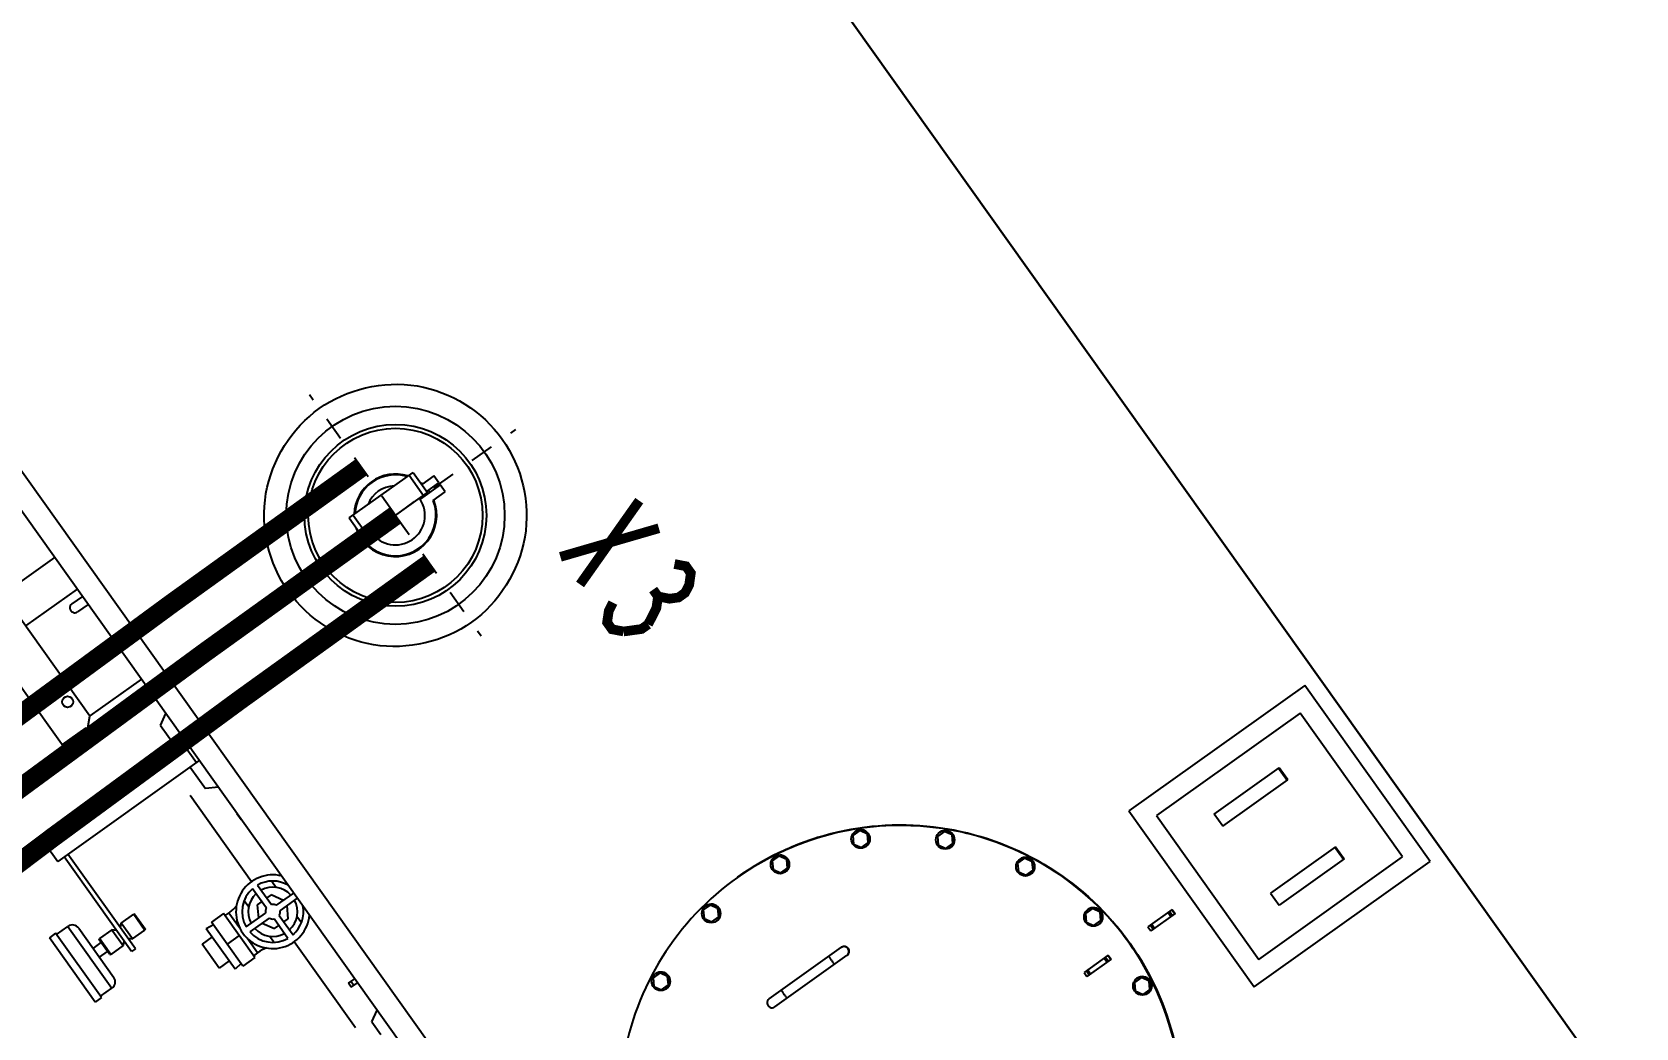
# Model space of a CAD drawing. Header units: feet. Extents: x 2321988 to 2329858, y 6722724 to 6730499.
# Drawn here: x 2326090.77 to 2326097.56, y 6726888.33 to 6726892.55 of the extents above; entities that cross this region are included whole.
import ezdxf

# ---------------------------------------------------------------- set-up
doc = ezdxf.new("R2010")
doc.units = ezdxf.units.FT
doc.header["$MEASUREMENT"] = 0
doc.header["$PDSIZE"] = 5
doc.linetypes.add('Midpoint Site Plan$0$CENTER', pattern=[2, 1.25, -0.25, 0.25, -0.25])
doc.layers.add('BESS Dimensions', color=3, linetype='Continuous')
doc.layers.add('C-BESS-EQUIPMENT', color=255, linetype='Continuous')
doc.styles.add('TG_DIMS', font='arial.ttf')
doc.dimstyles.new('TG-PROPOSED-ANNO', dxfattribs={"dimtxt": 0.1, "dimasz": 0.1, "dimexe": 0.05, "dimexo": 0.05, "dimgap": 0.02, "dimtad": 0, "dimtih": 1, "dimtoh": 1, "dimdsep": 46, "dimtxsty": 'TG_DIMS', "dimcen": 0, "dimclrd": 256, "dimclre": 256, "dimclrt": 256, "dimaunit": 1, "dimadec": 6, "dimazin": 2, "dimtfac": 1, "dimtofl": 0, "dimtmove": 1, "dimatfit": 3, "dimfxl": 1, "dimtolj": 1, "dimtzin": 0, "dimarcsym": 0})

# ---------------------------------------------------------------- blocks, each defined once
blk = doc.blocks.new('Midpoint Site Plan$0$A$Cc1a3344c')
at = {"linetype": 'Continuous'}
for p, q in [((2522, 0), (-760.5, 0)), ((2139.5, -20.9), (1860.5, -20.9)), ((1860.5, -20.9), (1860.5, -300)), ((2139.5, -21.1), (1860.5, -21.1)), ((2139.5, -300), (2139.5, -20.9)), ((2114, -46.6), (1886, -46.6)), ((1886, -46.6), (1886, -274.7)), ((2114, -46.7), (1886, -46.7)), ((2114, -274.7), (2114, -46.6)), ((1947, -109.7), (1928, -109.7)), ((1928, -212.8), (1928, -109.7)), ((1947, -110.8), (1928, -110.8)), ((1947, -212.8), (1947, -109.7)), ((2053, -109.7), (2072.1, -109.7)), ((2053, -109.7), (2053, -212.8)), ((2053, -110.8), (2072.1, -110.8)), ((2072.1, -109.7), (2072.1, -212.8)), ((1947, -212.8), (1928, -212.8)), ((2053, -212.8), (2072.1, -212.8)), ((1886, -274.7), (2114, -274.7)), ((1860.5, -300), (2139.5, -300)), ((1996.8, -328.4), (2003.2, -328.4)), ((1996.8, -328.4), (1996.8, -366.9)), ((1996.8, -328.5), (2003.2, -328.5)), ((1996.8, -328.9), (2003.2, -328.9)), ((1996.8, -329), (2003.2, -329)), ((2003.2, -328.4), (2003.2, -366.9)), ((1996.8, -332.9), (2003.2, -332.9)), ((1996.8, -335), (2003.2, -335)), ((1996.8, -361), (2003.2, -361)), ((1996.8, -363.1), (2003.2, -363.1)), ((1996.8, -366.9), (2003.2, -366.9)), ((1945.4, -406.1), (1935.9, -411.6)), ((1945.4, -406.2), (1935.9, -411.7)), ((1935.9, -411.6), (1935.9, -422.7)), ((1954.9, -411.6), (1945.4, -406.1)), ((1945.4, -406.1), (1945.4, -406.2)), ((1954.9, -411.7), (1945.4, -406.2)), ((1954.9, -422.7), (1954.9, -411.6)), ((2054.6, -406.1), (2045.1, -411.6)), ((2054.6, -406.2), (2045.1, -411.7)), ((2045.1, -411.6), (2045.1, -422.7)), ((2064.1, -411.6), (2054.6, -406.1)), ((2054.6, -406.1), (2054.6, -406.2)), ((2064.1, -411.7), (2054.6, -406.2)), ((2064.1, -422.7), (2064.1, -411.6)), ((1935.9, -422.7), (1945.4, -428.2)), ((1945.4, -428.2), (1954.9, -422.7)), ((1996.8, -429.8), (2003.2, -429.8)), ((1996.8, -429.8), (2003.2, -429.8)), ((1996.8, -429.8), (1996.8, -468.3)), ((1996.8, -430.3), (2003.2, -430.3)), ((1996.8, -430.3), (2003.2, -430.3)), ((1996.8, -434.3), (2003.2, -434.3)), ((2003.2, -429.8), (2003.2, -468.3)), ((2045.1, -422.7), (2054.6, -428.2)), ((2054.6, -428.2), (2064.1, -422.7)), ((1841.6, -439.8), (1832.1, -445.3)), ((1841.6, -440), (1832.1, -445.4)), ((1832.1, -445.3), (1832.1, -456.4)), ((1851.1, -445.3), (1841.6, -439.8)), ((1841.6, -439.8), (1841.6, -440)), ((1851.1, -445.4), (1841.6, -440)), ((1851.1, -456.4), (1851.1, -445.3)), ((1996.8, -436.4), (2003.2, -436.4)), ((1832.1, -456.4), (1841.6, -461.9)), ((1841.6, -461.9), (1851.1, -456.4)), ((1996.8, -462.4), (2003.2, -462.4)), ((1996.8, -464.5), (2003.2, -464.5)), ((1996.8, -468.3), (2003.2, -468.3)), ((1753.2, -504), (1743.7, -509.5)), ((1753.2, -504.1), (1743.7, -509.6)), ((1743.7, -509.5), (1743.7, -520.6)), ((1762.7, -509.5), (1753.2, -504)), ((1753.2, -504), (1753.2, -504.1)), ((1762.7, -509.6), (1753.2, -504.1)), ((1762.7, -520.6), (1762.7, -509.5)), ((1743.7, -520.6), (1753.2, -526.1)), ((1753.2, -526.1), (1762.7, -520.6)), ((1689, -592.3), (1679.5, -597.8)), ((1689, -592.5), (1679.5, -597.9)), ((1679.5, -597.8), (1679.5, -608.9)), ((1698.5, -597.8), (1689, -592.3)), ((1689, -592.3), (1689, -592.5)), ((1698.5, -597.9), (1689, -592.5)), ((1698.5, -608.9), (1698.5, -597.8)), ((1679.5, -608.9), (1689, -614.4)), ((1689, -614.4), (1698.5, -608.9)), ((1655.3, -696.1), (1645.8, -701.6)), ((1655.3, -696.3), (1645.8, -701.8)), ((1645.8, -701.6), (1645.8, -712.7)), ((1664.8, -701.6), (1655.3, -696.1)), ((1655.3, -696.1), (1655.3, -696.3)), ((1664.8, -701.8), (1655.3, -696.3)), ((1664.8, -712.7), (1664.8, -701.6)), ((1645.8, -712.7), (1655.3, -718.2)), ((1655.3, -718.2), (1664.8, -712.7)), ((1788.6, -819.2), (1788.6, -704.5)), ((1801.3, -819.2), (1801.3, -704.5)), ((1637, -761.2), (1637, -761.5)), ((1637, -761.2), (1637, -761.5)), ((998.4, -780.2), (987.3, -780.2)), ((987.3, -780.2), (987.3, -799.2)), ((998.4, -799.2), (998.4, -780.2)), ((1012.7, -780.2), (1001.6, -780.2)), ((1001.6, -780.2), (1001.6, -811.9)), ((1012.7, -799.3), (1012.7, -780.2)), ((968, -799.2), (1000, -799.2)), ((968, -900.8), (968, -799.2)), ((968, -805.5), (1000, -805.5)), ((1000, -900.8), (1000, -799.2)), ((1655.3, -805.3), (1645.8, -810.8)), ((1655.3, -805.5), (1645.8, -811)), ((1664.8, -810.8), (1655.3, -805.3)), ((1655.3, -805.3), (1655.3, -805.5)), ((1664.8, -811), (1655.3, -805.5)), ((1645.8, -810.8), (1645.8, -821.9)), ((1645.8, -821.9), (1655.3, -827.4)), ((1655.3, -827.4), (1664.8, -821.9)), ((1664.8, -821.9), (1664.8, -810.8)), ((968, -894.4), (1000, -894.4)), ((968, -900.8), (1000, -900.8)), ((1689, -909.1), (1679.5, -914.6)), ((1689, -909.3), (1679.5, -914.8)), ((1698.5, -914.6), (1689, -909.1)), ((1689, -909.1), (1689, -909.3)), ((1698.5, -914.8), (1689, -909.3)), ((1679.5, -914.6), (1679.5, -925.7)), ((1679.5, -925.7), (1689, -931.2)), ((1689, -931.2), (1698.5, -925.7)), ((1698.5, -925.7), (1698.5, -914.6)), ((2359.7, -1210.2), (-1958.5, -1210.2)), ((2367.9, -1240), (-1958.5, -1240)), ((789, -1240), (789, -1321.8)), ((839, -1240), (839, -1321.8)), ((850.7, -1240), (850.7, -1256.6)), ((863.4, -1240), (863.4, -1256.6)), ((932, -1240), (932, -1321.8)), ((982, -1240), (982, -1321.8)), ((1045, -1254.5), (1036.6, -1240)), ((1079.1, -1240), (1079.1, -1464.5)), ((1110.9, -1240), (1110.9, -1464.5)), ((1153.4, -1240), (1145, -1254.5)), ((1195.2, -1240), (1195.2, -1240.5)), ((1204.8, -1240.5), (1195.2, -1240.5)), ((1204.8, -1240), (1204.8, -1240.5)), ((1321, -1267.3), (1321, -1240)), ((1329, -1240), (1329, -1267.3)), ((1456.8, -1250.1), (1456.8, -1240)), ((1463.2, -1250.1), (1463.2, -1240)), ((1515, -1254.5), (1506.6, -1240)), ((1045, -1254.5), (1079.1, -1254.5)), ((1079.1, -1244.5), (1110.9, -1244.5)), ((1110.9, -1254.5), (1145, -1254.5)), ((1292, -1254.2), (1301.9, -1254.2)), ((1321, -1256.3), (1306, -1265)), ((1344, -1265), (1329, -1256.3)), ((1358, -1254.2), (1348.1, -1254.2)), ((1463.2, -1246.2), (1456.8, -1246.2)), ((1463.2, -1250.1), (1456.8, -1250.1)), ((1515, -1254.5), (1535, -1254.5)), ((1277.4, -1276), (1140.8, -1276)), ((1285.6, -1272), (1316.4, -1272)), ((1316.4, -1280), (1285.6, -1280)), ((1306, -1265), (1306, -1272)), ((1306, -1280), (1306, -1287)), ((1333.6, -1272), (1364.4, -1272)), ((1364.4, -1280), (1333.6, -1280)), ((1344, -1272), (1344, -1265)), ((1344, -1287), (1344, -1280)), ((1509.2, -1276), (1372.6, -1276)), ((1292, -1297.7), (1301.9, -1297.7)), ((1306, -1287), (1321, -1295.7)), ((1321, -1315.4), (1321, -1284.6)), ((1329, -1284.6), (1329, -1315.4)), ((1329, -1295.7), (1344, -1287)), ((1358, -1297.7), (1348.1, -1297.7)), ((982.2, -1321.8), (632.8, -1321.8)), ((995, -1334.5), (982.2, -1321.8)), ((1293.2, -1322.8), (1316.5, -1322.8)), ((1293.2, -1322.8), (1293.2, -1329.2)), ((1356.8, -1322.8), (1333.5, -1322.8)), ((1356.8, -1322.8), (1356.8, -1329.2)), ((995, -1334.5), (991.8, -1334.5)), ((991.8, -1372.6), (991.8, -1334.5)), ((995, -1372.6), (995, -1334.5)), ((1359.9, -1329.2), (1290.1, -1329.2)), ((1290.1, -1329.2), (1290.1, -1348.2)), ((1325, -1329.2), (1325, -1348.2)), ((1359.9, -1329.2), (1359.9, -1348.2)), ((995, -1363.9), (991.8, -1363.9)), ((1359.9, -1348.2), (1290.1, -1348.2)), ((1294.2, -1348.2), (1292.9, -1358.8)), ((1357.1, -1358.8), (1292.9, -1358.8)), ((1306, -1358.8), (1306, -1374.7)), ((1344, -1358.8), (1344, -1374.7)), ((1355.8, -1348.2), (1357.1, -1358.8)), ((1014, -1372.6), (626.9, -1372.6)), ((1014, -1475.9), (1014, -1372.6)), ((1344, -1374.7), (1306, -1374.7)), ((1224.4, -1423.2), (1223.4, -1424.2)), ((1223.4, -1424.2), (1248.4, -1424.2)), ((1223.4, -1444), (1223.4, -1424.2)), ((1224.4, -1423.2), (1247.4, -1423.2)), ((1247.4, -1423.2), (1248.4, -1424.2)), ((1248.4, -1444), (1248.4, -1424.2)), ((1260.9, -1448.2), (1110.9, -1448.2)), ((1248.4, -1444), (1223.4, -1444)), ((1227.6, -1448.2), (1223.4, -1444)), ((1244.1, -1448.2), (1248.4, -1444)), ((1260.9, -1448.2), (1260.9, -1454.5)), ((1079.1, -1464.5), (1110.9, -1464.5)), ((1260.9, -1454.5), (1110.9, -1454.5)), ((1227.6, -1454.5), (1223.4, -1458.8)), ((1223.4, -1458.8), (1248.4, -1458.8)), ((1223.4, -1458.8), (1223.4, -1478.5)), ((1244.1, -1454.5), (1248.4, -1458.8)), ((1248.4, -1458.8), (1248.4, -1478.5)), ((1248.4, -1478.5), (1223.4, -1478.5)), ((1224.4, -1479.5), (1223.4, -1478.5)), ((1247.4, -1479.5), (1224.4, -1479.5)), ((1228.9, -1492.5), (1228.9, -1479.5)), ((1242.9, -1492.5), (1242.9, -1479.5)), ((1247.4, -1479.5), (1248.4, -1478.5)), ((1186.9, -1502.5), (1284.9, -1502.5)), ((1186.9, -1520.5), (1186.9, -1502.5)), ((1196.9, -1492.5), (1274.9, -1492.5)), ((1284.9, -1520.5), (1284.9, -1502.5)), ((1286.9, -1520.5), (1184.9, -1520.5)), ((1184.9, -1520.5), (1184.9, -1530.5)), ((1286.9, -1530.5), (1184.9, -1530.5)), ((1286.9, -1520.5), (1286.9, -1530.5))]:
    blk.add_line(p, q, dxfattribs=at)
at = {"linetype": 'Midpoint Site Plan$0$CENTER'}
for q in [(1000, -659), (809, -850), (1191, -850), (1000, -1041)]:
    blk.add_line((1000, -850), q, dxfattribs=at)
at = {"linetype": 'Continuous', "const_width": 12.5}
for points in [[(1167.3, -582.6), (1211, -707.6)], [(1167.3, -707.6), (1211, -582.6)], [(1260.3, -593), (1271.2, -582.6), (1282.1, -582.6), (1293.1, -593), (1298.5, -603.4), (1298.5, -613.8), (1293.1, -624.2), (1282.1, -634.6), (1293.1, -645.1), (1304, -665.9)], [(1271.2, -634.6), (1282.1, -634.6)], [(1304, -665.9), (1304, -676.3), (1293.1, -697.1)], [(1293.1, -697.1), (1282.1, -707.6), (1271.2, -707.6), (1260.3, -697.1), (1254.8, -686.7)]]:
    blk.add_lwpolyline(points, dxfattribs=at)
at = {"linetype": 'Continuous'}
for centre, radius in [((1945.4, -417), 12), ((2054.6, -417), 12), ((1841.6, -450.8), 12), ((1753.2, -515), 12), ((1689, -603.3), 12), ((1655.3, -707.1), 12), ((1000, -850), 141), ((1000, -850), 117.5), ((1000, -850), 112.5), ((1655.3, -816.3), 12), ((1689, -920.1), 12), ((950.5, -1334.5), 7.14)]:
    blk.add_circle(centre, radius, dxfattribs=at)
for centre, radius, start, end in [((1945.4, -417), 12, 0.0043, 179.9957), ((2054.6, -417), 12, 0.0043, 179.9957), ((1841.6, -450.7), 12, 0.0043, 179.9957), ((1753.2, -514.9), 12, 0.0043, 179.9957), ((1689, -603.2), 12, 0.0043, 179.9957), ((1655.3, -707.1), 12, 0.0043, 179.9957), ((1795, -704.5), 6.35, 0.0051, 179.9949), ((1795, -704.9), 6.35, 0.0051, 176.0832), ((1795, -704.9), 6.34, 176.0814, 179.9981), ((1000, -850), 53.3, 127.2357, 232.7643), ((1000, -850), 53.3, 103.9308, 107.0191), ((1000, -850), 53.3, 252.9809, 76.0574), ((1000, -850), 52.3, 256.3287, 75.9412), ((1000, -850), 53.3, 88.2886, 91.7114), ((1655.3, -816.2), 12, 0.0043, 179.9957), ((1000, -850), 52.3, 127.7396, 232.2604), ((1000, -850), 38.1, 87.5895, 90), ((1000, -850), 38.1, 270, 87.6116), ((1795, -819.2), 6.35, 180, 0), ((1000, -850), 38.1, 147.1436, 212.8564), ((1689, -920.1), 12, 0.0043, 179.9957), ((1325, -1276), 47.6, 130.8767, 49.1233), ((1325, -1276), 39.6, 114.694, 174.2063), ((1242.5, -1229.1), 50.8, 344.4974, 347.5884), ((1325, -1276), 39.6, 5.7937, 65.306), ((1407.5, -1229.1), 50.8, 192.4116, 195.5026), ((857, -1256.6), 6.35, 180, 0), ((1325, -1276), 31.8, 97.268, 172.7403), ((1325, -1276), 31.8, 7.2597, 82.732), ((1325, -1276), 39.6, 185.7937, 264.2063), ((1325, -1276), 31.8, 187.2597, 262.732), ((1325, -1276), 9.5, 114.9011, 155.0989), ((1325, -1276), 9.5, 204.9011, 245.0989), ((1325, -1276), 9.5, 24.9011, 65.0989), ((1325, -1276), 39.6, 275.7937, 354.2063), ((1325, -1276), 31.8, 277.268, 352.7403), ((1325, -1276), 9.5, 294.9011, 335.0989), ((1242.5, -1322.8), 50.8, 0, 15.5026), ((1407.5, -1322.8), 50.8, 164.4974, 180), ((1196.9, -1502.5), 10, 90, 180), ((1274.9, -1502.5), 10, 0, 90)]:
    blk.add_arc(centre, radius, start, end, dxfattribs=at)
for points, knots in [([(1637, -761.2), (1637, -714), (1655.9, -618.5), (1736.6, -497.9), (1857.5, -417.1), (2000, -388.8), (2142.5, -417.1), (2263.4, -497.9), (2344.1, -618.5), (2363, -714), (2363, -761.2)], [0, 0, 0, 0, 0.124991, 0.249988, 0.374991, 0.5, 0.625009, 0.750012, 0.875009, 1, 1, 1, 1]), ([(2363, -761.2), (2363, -714), (2344, -618.6), (2263.2, -498.1), (2142.4, -417.4), (2000, -389.1), (1857.6, -417.4), (1736.8, -498.1), (1656, -618.6), (1637, -714), (1637, -761.2)], [0, 0, 0, 0, 0.124991, 0.249988, 0.374991, 0.5, 0.625009, 0.750012, 0.875009, 1, 1, 1, 1]), ([(2363, -761.6), (2363, -714.4), (2344.1, -619), (2263.4, -498.4), (2142.5, -417.6), (2000, -389.3), (1857.5, -417.6), (1736.6, -498.4), (1655.9, -619), (1637, -714.4), (1637, -761.6)], [0, 0, 0, 0, 0.124991, 0.249988, 0.374991, 0.5, 0.625009, 0.750012, 0.875009, 1, 1, 1, 1]), ([(1640.7, -709.8), (1646.8, -667.3), (1674.6, -583.7), (1757.2, -481.3), (1870.4, -414.1), (2000, -390.7), (2129.6, -414.1), (2242.8, -481.3), (2325.4, -583.7), (2353.2, -667.3), (2359.3, -709.8)], [0, 0, 0, 0, 0.124992, 0.249988, 0.374992, 0.5, 0.625008, 0.750012, 0.875008, 1, 1, 1, 1]), ([(830.5, -850.1), (830.5, -806.9), (867.2, -716.8), (1000, -662.5), (1132.8, -716.8), (1169.5, -806.9), (1169.5, -850.1)], [0, 0, 0, 0, 0.249987, 0.5, 0.750013, 1, 1, 1, 1]), ([(1788.6, -724.8), (1788.6, -724.8), (1788.9, -724.8), (1789.2, -724.8), (1789.8, -724.8), (1790.9, -724.9), (1792.7, -724.9), (1794.2, -724.9), (1795, -724.9)], [0, 0, 0, 0, 0.019506, 0.07648, 0.168895, 0.293222, 0.617494, 1, 1, 1, 1]), ([(1795, -724.9), (1795.8, -724.9), (1797.3, -724.9), (1799.1, -724.9), (1800.2, -724.8), (1800.8, -724.8), (1801.1, -724.8), (1801.3, -724.8), (1801.3, -724.8)], [0, 0, 0, 0, 0.382506, 0.706778, 0.831105, 0.92352, 0.980494, 1, 1, 1, 1]), ([(1637, -761.6), (1637, -808.8), (1655.9, -904.3), (1736.6, -1024.9), (1857.5, -1105.7), (2000, -1134), (2142.5, -1105.7), (2263.4, -1024.9), (2344.1, -904.3), (2363, -808.8), (2363, -761.6)], [0, 0, 0, 0, 0.124991, 0.249988, 0.374991, 0.5, 0.625009, 0.750012, 0.875009, 1, 1, 1, 1]), ([(1788.6, -800.1), (1788.6, -800.1), (1788.9, -800.1), (1789.2, -800.1), (1789.8, -800.1), (1790.9, -800.2), (1792.7, -800.2), (1794.2, -800.2), (1795, -800.2)], [0, 0, 0, 0, 0.019506, 0.07648, 0.168895, 0.293222, 0.617494, 1, 1, 1, 1]), ([(1795, -800.2), (1795.8, -800.2), (1797.3, -800.2), (1799.1, -800.2), (1800.2, -800.1), (1800.8, -800.1), (1801.1, -800.1), (1801.3, -800.1), (1801.3, -800.1)], [0, 0, 0, 0, 0.382506, 0.706778, 0.831105, 0.92352, 0.980494, 1, 1, 1, 1]), ([(1169.5, -850.1), (1169.5, -893.3), (1132.8, -983.4), (1000, -1037.6), (867.2, -983.4), (830.5, -893.3), (830.5, -850.1)], [0, 0, 0, 0, 0.249987, 0.5, 0.750013, 1, 1, 1, 1])]:
    blk.add_open_spline(points, degree=3, knots=knots, dxfattribs=at)
blk = doc.blocks.new('*D109')
at = {"layer": 'BESS Dimensions', "lineweight": -2, "transparency": 16777216}
for p, q in [((2326125.1693, 6727002.8662), (2326110.2842, 6727023.7584)), ((2326105.0412, 6727013.8836), (2326040.7778, 6726968.0974)), ((2325956.6732, 6726908.1749), (2326020.9365, 6726953.961)), ((2325960.5127, 6726885.5523), (2325945.6276, 6726906.4444))]:
    blk.add_line(p, q, dxfattribs=at)
at = {"layer": 'BESS Dimensions', "transparency": 16777216}
for points in [[(2326104.0741, 6727015.241), (2326106.0083, 6727012.5262), (2326113.1855, 6727019.6862)], [(2325955.7061, 6726909.5323), (2325957.6403, 6726906.8175), (2325948.5289, 6726902.3723)]]:
    blk.add_solid(points, dxfattribs=at)
at = {"layer": 'Defpoints', "color": 0, "transparency": 16777216}
for p in [(2326128.0706, 6726998.7941), (2325948.5289, 6726902.3723), (2325963.414, 6726881.4801)]:
    blk.add_point(p, dxfattribs=at)
at = {"layer": 'BESS Dimensions', "transparency": 16777216, "insert": (2326030.8572, 6726961.0292), "char_height": 10, "attachment_point": 5, "style": 'TG_DIMS'}
blk.add_mtext("\\A1;202.17'", dxfattribs=at)

msp = doc.modelspace()

# ---------------------------------------------------------------- linework, layer by layer
at = {"layer": 'C-BESS-EQUIPMENT'}
msp.add_lwpolyline([(2326052.5422, 6726951.1211), (2326159.8907, 6726800.4516)], dxfattribs=at)
at = {"layer": 'C-BESS-EQUIPMENT', "const_width": 0.0833}
for points in [[(2326088.3796, 6726887.8438), (2326089.0683, 6726888.3989), (2326089.8011, 6726888.9682), (2326090.568, 6726889.546), (2326091.3586, 6726890.1269), (2326092.1628, 6726890.7054)], [(2326089.2134, 6726888.1953), (2326089.9462, 6726888.7645), (2326090.713, 6726889.3424), (2326091.5036, 6726889.9233), (2326092.3079, 6726890.5018)], [(2326089.3584, 6726887.9917), (2326090.0913, 6726888.5609), (2326090.8581, 6726889.1388), (2326091.6487, 6726889.7197), (2326092.4529, 6726890.2982)]]:
    msp.add_lwpolyline(points, dxfattribs=at)

# ---------------------------------------------------------------- block references
at = {"layer": 'C-BESS-EQUIPMENT', "xscale": 0.003280839895013123, "yscale": 0.003280839895013123, "zscale": 0.003280839895013123, "rotation": 305.4689808292026}
msp.add_blockref('Midpoint Site Plan$0$A$Cc1a3344c', (2326092.6753, 6726894.792), dxfattribs=at)

# ---------------------------------------------------------------- dimensions: what is measured, and where the dimension line sits
at = {"layer": 'BESS Dimensions'}
dim = msp.add_aligned_dim(p1=(2326128.0706, 6726998.7941), p2=(2325963.414, 6726881.4801), distance=-25.6525, dimstyle='TG-PROPOSED-ANNO', override={"dimscale": 50, "dimpost": "'"}, dxfattribs=at)
dim.commit()
dim.dimension.update_dxf_attribs({"geometry": '*D109', "text_midpoint": (2326030.8572, 6726961.0292)})

doc.saveas('drawing.dxf')
